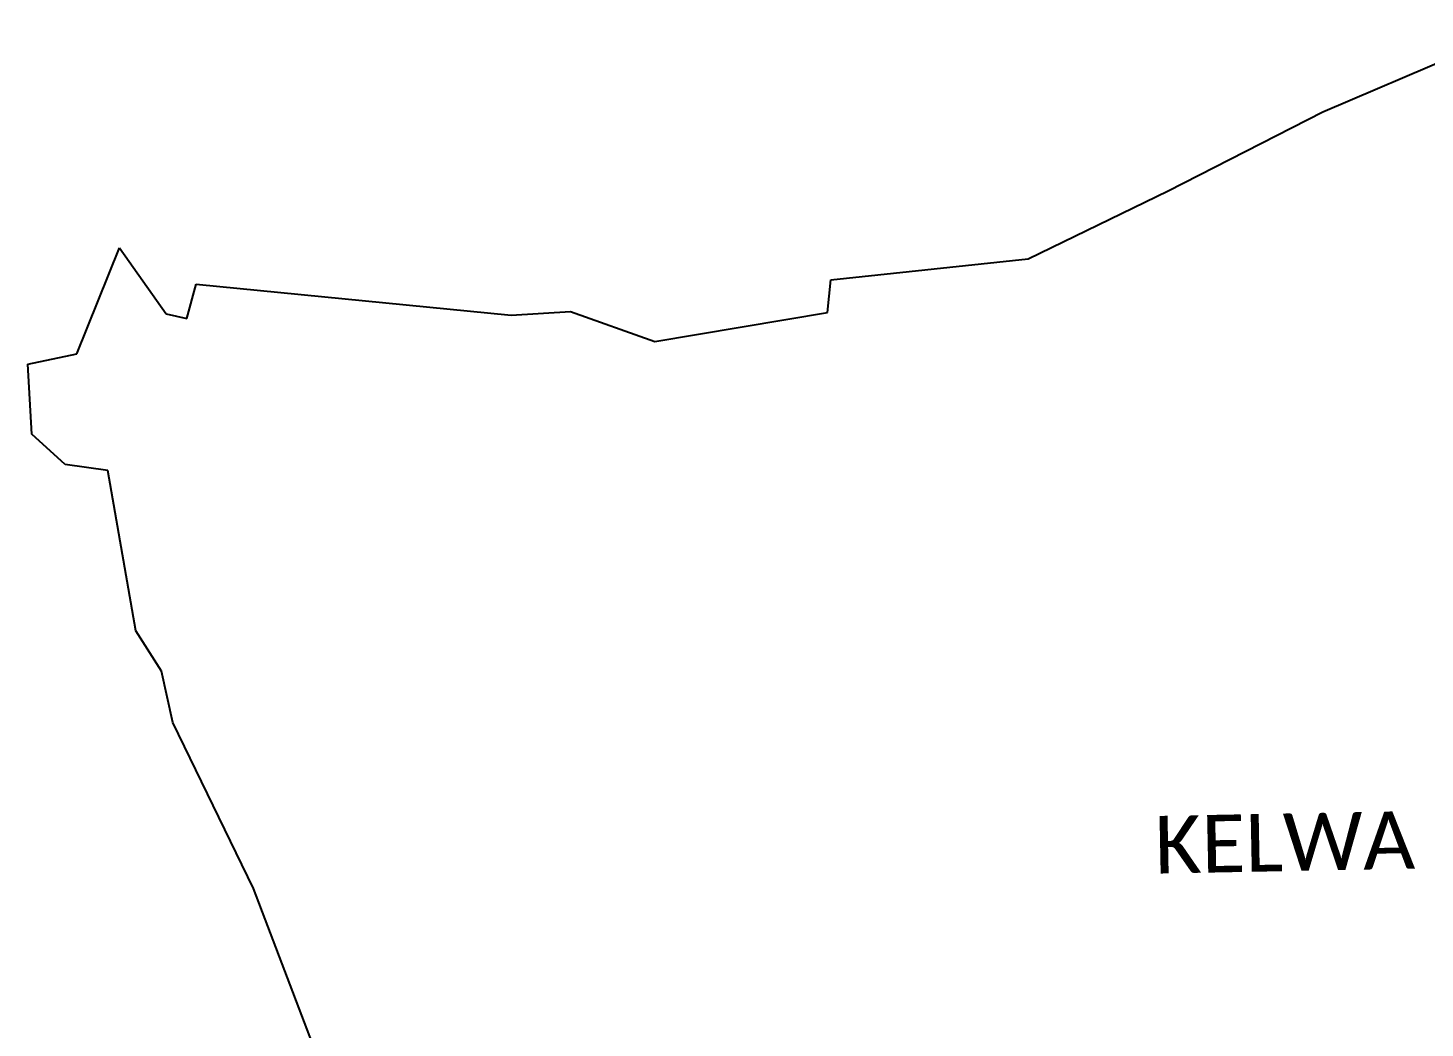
# Model space of a CAD drawing. Header units: metres. Extents: x 261354 to 266452, y 2168453 to 2172813.
# Drawn here: x 261354 to 264167, y 2170467 to 2172481 of the extents above; entities that cross this region are included whole.
import ezdxf

# ---------------------------------------------------------------- set-up
doc = ezdxf.new("R2010")
doc.units = ezdxf.units.M
doc.layers.add('village', color=3, linetype='Continuous')
doc.layers.add('VILLAGE NAME', color=250, linetype='Continuous')
doc.styles.get("Standard").update_dxf_attribs({"font": 'calibri.ttf'})

msp = doc.modelspace()

# ---------------------------------------------------------------- linework, layer by layer
at = {"layer": 'village', "color": 3}
for p, q in [((263961.3, 2172312.5), (264356.3, 2172481.4)), ((263650, 2172153.2), (263961.3, 2172312.5)), ((263367.9, 2172016.2), (263650, 2172153.2)), ((261452.2, 2171824.7), (261538.2, 2172038.8)), ((261538.2, 2172038.8), (261632.5, 2171905.5)), ((262970.6, 2171974.3), (263367.9, 2172016.2)), ((261674.2, 2171896.4), (261692.5, 2171965.2)), ((261692.5, 2171965.2), (262327.3, 2171902.8)), ((262964, 2171908.2), (262970.6, 2171974.3)), ((261632.5, 2171905.5), (261674.2, 2171896.4)), ((262327.3, 2171902.8), (262446.7, 2171910.1)), ((262446.7, 2171910.1), (262616.1, 2171849.8)), ((262616.1, 2171849.8), (262964, 2171908.2)), ((261353.9, 2171804.3), (261452.2, 2171824.7)), ((261361.9, 2171663.5), (261353.9, 2171804.3)), ((261429.2, 2171602), (261361.9, 2171663.5)), ((261514.6, 2171589.8), (261429.2, 2171602)), ((261571.5, 2171267.3), (261514.6, 2171589.8)), ((261622.6, 2171185.9), (261571.5, 2171267.3)), ((261645.7, 2171082.8), (261622.6, 2171185.9)), ((261808.2, 2170747.9), (261645.7, 2171082.8)), ((261940.2, 2170401.8), (261808.2, 2170747.9))]:
    msp.add_line(p, q, dxfattribs=at)

# ---------------------------------------------------------------- texts
at = {"layer": 'VILLAGE NAME'}
msp.add_text('KELWA', height=116.06, rotation=1.1028, dxfattribs=at).set_placement((263623.9, 2170778.1))

doc.saveas('drawing.dxf')
